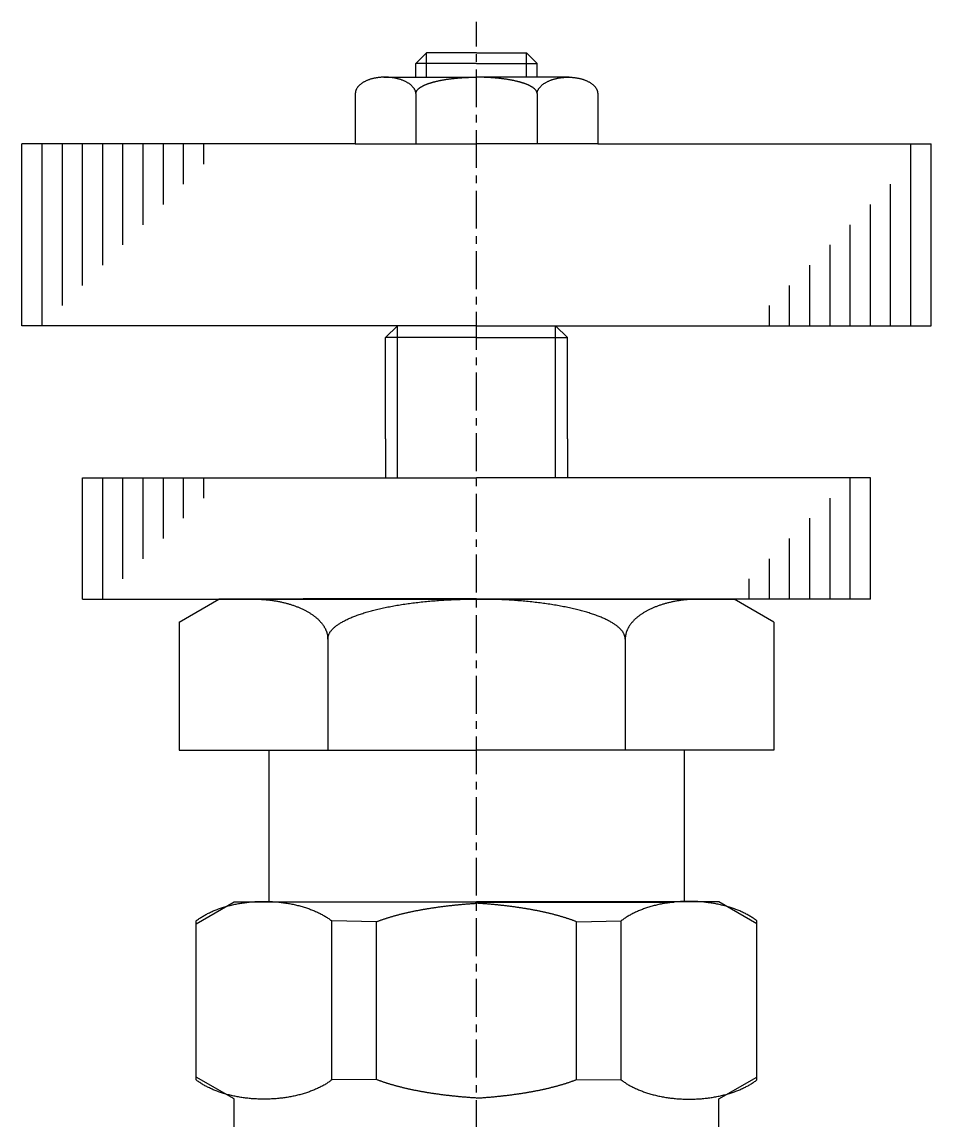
# Model space of a CAD drawing. Extents: x -13.7 to 59.4, y 117.1 to 188.3.
# Drawn here: x 21.13 to 51.13, y 152.07 to 188.29 of the extents above; entities that cross this region are included whole.
import ezdxf

# ---------------------------------------------------------------- set-up
doc = ezdxf.new("R2010")
doc.units = 0
doc.linetypes.add('CENTER', pattern=[2, 1.25, -0.25, 0.25, -0.25])
doc.layers.get('0').update_dxf_attribs({"linetype": 'CONTINUOUS'})
doc.layers.add('CENTER', color=1, linetype='CENTER')

msp = doc.modelspace()

# ---------------------------------------------------------------- linework, layer by layer
at = {"color": 7, "linetype": 'CONTINUOUS'}
for p, q in [((34.484, 187.27), (34.134, 186.92)), ((36.134, 187.27), (34.484, 187.27)), ((36.134, 187.27), (37.784, 187.27)), ((37.784, 187.27), (38.134, 186.92)), ((34.134, 186.47), (34.134, 186.92)), ((36.134, 186.92), (34.134, 186.92)), ((36.134, 186.92), (38.134, 186.92)), ((38.134, 186.47), (38.134, 186.92)), ((33.079, 186.47), (36.134, 186.47)), ((39.189, 186.47), (36.134, 186.47)), ((32.134, 185.919), (32.134, 184.27)), ((34.134, 185.932), (34.134, 185.959)), ((34.134, 185.932), (34.134, 184.27)), ((38.134, 185.932), (38.134, 185.959)), ((38.134, 185.932), (38.134, 184.27)), ((40.134, 185.919), (40.134, 184.27)), ((32.134, 184.27), (21.134, 184.27)), ((21.134, 178.27), (21.134, 184.27)), ((32.134, 184.27), (36.134, 184.27)), ((40.134, 184.27), (36.134, 184.27)), ((40.134, 184.27), (51.134, 184.27)), ((51.134, 178.27), (51.134, 184.27)), ((33.524, 178.27), (21.134, 178.27)), ((33.524, 178.27), (33.134, 177.88)), ((36.134, 178.27), (33.524, 178.27)), ((36.134, 178.27), (38.744, 178.27)), ((38.744, 178.27), (51.134, 178.27)), ((38.744, 178.27), (39.134, 177.88)), ((36.134, 177.88), (33.134, 177.88)), ((33.134, 174.541), (33.134, 177.88)), ((36.134, 177.88), (39.134, 177.88)), ((39.134, 174.541), (39.134, 177.88)), ((33.134, 174.541), (33.134, 173.255)), ((39.134, 174.541), (39.134, 173.255)), ((23.134, 173.255), (36.134, 173.255)), ((23.134, 169.255), (23.134, 173.255)), ((49.134, 173.255), (36.134, 173.255)), ((49.134, 169.255), (49.134, 173.255)), ((23.134, 169.255), (36.134, 169.255)), ((26.319, 168.496), (27.634, 169.255)), ((36.134, 169.255), (27.634, 169.255)), ((33.134, 169.255), (29.009, 169.255)), ((36.134, 169.27), (30.412, 169.27)), ((36.134, 169.27), (41.857, 169.27)), ((49.134, 169.255), (36.134, 169.255)), ((36.134, 169.255), (44.634, 169.255)), ((39.134, 169.255), (43.259, 169.255)), ((45.949, 168.496), (44.634, 169.255)), ((26.319, 168.496), (26.319, 164.27)), ((45.949, 168.496), (45.949, 164.27)), ((31.227, 167.935), (31.227, 164.27)), ((41.042, 167.935), (41.042, 164.27)), ((26.319, 164.27), (36.134, 164.27)), ((29.276, 164.27), (29.276, 159.27)), ((45.949, 164.27), (36.134, 164.27)), ((42.992, 164.27), (42.992, 159.27)), ((26.884, 158.548), (28.134, 159.27)), ((28.134, 159.27), (36.134, 159.27)), ((36.134, 159.262), (29.611, 159.262)), ((44.134, 159.27), (36.134, 159.27)), ((36.134, 159.262), (42.657, 159.262)), ((45.384, 158.548), (44.134, 159.27)), ((26.884, 153.396), (26.884, 158.644)), ((31.356, 153.396), (31.356, 158.644)), ((32.839, 158.616), (31.356, 158.644)), ((39.429, 158.616), (40.912, 158.644)), ((40.912, 153.396), (40.912, 158.644)), ((45.384, 153.396), (45.384, 158.644)), ((26.884, 153.492), (26.884, 158.548)), ((32.839, 153.407), (32.839, 158.616)), ((39.429, 153.407), (39.429, 158.616)), ((45.384, 153.492), (45.384, 158.548)), ((28.134, 152.77), (26.884, 153.492)), ((32.839, 153.407), (31.356, 153.396)), ((39.429, 153.407), (40.912, 153.396)), ((44.134, 152.77), (45.384, 153.492)), ((28.134, 151.27), (28.134, 152.77)), ((44.134, 151.27), (44.134, 152.77))]:
    msp.add_line(p, q, dxfattribs=at)
at = {"color": 3, "linetype": 'CONTINUOUS'}
for p, q in [((34.484, 186.47), (34.484, 187.27)), ((37.784, 186.47), (37.784, 187.27)), ((21.801, 178.27), (21.801, 184.27)), ((22.467, 178.937), (22.467, 184.27)), ((23.134, 179.603), (23.134, 184.27)), ((23.801, 180.27), (23.801, 184.27)), ((24.467, 180.937), (24.467, 184.27)), ((25.134, 181.603), (25.134, 184.27)), ((25.134, 181.603), (25.134, 184.27)), ((25.801, 182.27), (25.801, 184.27)), ((26.467, 182.937), (26.467, 184.27)), ((27.134, 183.603), (27.134, 184.27)), ((50.467, 178.27), (50.467, 184.27)), ((49.801, 178.27), (49.801, 182.937)), ((49.134, 178.27), (49.134, 182.27)), ((48.467, 178.27), (48.467, 181.603)), ((47.801, 178.27), (47.801, 180.937)), ((47.134, 178.27), (47.134, 180.27)), ((47.134, 178.27), (47.134, 180.27)), ((46.467, 178.27), (46.467, 179.603)), ((45.801, 178.27), (45.801, 178.937)), ((33.524, 177.418), (33.524, 178.27)), ((38.744, 177.418), (38.744, 178.27)), ((33.524, 173.255), (33.524, 177.418)), ((38.744, 173.255), (38.744, 177.418)), ((23.801, 169.255), (23.801, 173.255)), ((24.467, 169.922), (24.467, 173.255)), ((25.134, 170.589), (25.134, 173.255)), ((25.801, 171.255), (25.801, 173.255)), ((26.467, 171.922), (26.467, 173.255)), ((27.134, 172.589), (27.134, 173.255)), ((48.467, 169.255), (48.467, 173.255)), ((47.801, 169.255), (47.801, 172.589)), ((47.134, 169.255), (47.134, 171.922)), ((46.467, 169.255), (46.467, 171.255)), ((45.801, 169.255), (45.801, 170.589)), ((45.134, 169.255), (45.134, 169.922))]:
    msp.add_line(p, q, dxfattribs=at)
at = {"color": 7, "linetype": 'CONTINUOUS'}
for points in [[(34.136, 185.951, 0), (34.133, 185.965, 0), (34.13, 185.978, 0), (34.126, 185.991, 0), (34.121, 186.004, 0), (34.117, 186.018, 0), (34.111, 186.031, 0), (34.105, 186.044, 0), (34.099, 186.057, 0), (34.091, 186.069, 0), (34.084, 186.082, 0), (34.076, 186.095, 0), (34.067, 186.107, 0), (34.058, 186.12, 0), (34.048, 186.132, 0), (34.038, 186.144, 0), (34.027, 186.156, 0), (34.015, 186.168, 0), (34.004, 186.18, 0), (33.991, 186.192, 0), (33.978, 186.203, 0), (33.965, 186.215, 0), (33.951, 186.226, 0), (33.937, 186.237, 0), (33.922, 186.247, 0), (33.907, 186.258, 0), (33.892, 186.268, 0), (33.876, 186.278, 0), (33.859, 186.288, 0), (33.843, 186.298, 0), (33.825, 186.308, 0), (33.808, 186.317, 0), (33.79, 186.326, 0), (33.772, 186.335, 0), (33.753, 186.343, 0), (33.734, 186.352, 0), (33.714, 186.36, 0), (33.694, 186.368, 0), (33.674, 186.375, 0), (33.654, 186.383, 0), (33.633, 186.39, 0), (33.612, 186.396, 0), (33.591, 186.403, 0), (33.57, 186.409, 0), (33.548, 186.415, 0), (33.526, 186.421, 0), (33.504, 186.426, 0), (33.481, 186.431, 0), (33.459, 186.436, 0), (33.436, 186.44, 0), (33.413, 186.444, 0), (33.39, 186.448, 0), (33.367, 186.452, 0), (33.344, 186.455, 0), (33.32, 186.458, 0), (33.297, 186.461, 0), (33.273, 186.463, 0), (33.249, 186.465, 0), (33.225, 186.467, 0), (33.201, 186.468, 0), (33.178, 186.469, 0), (33.154, 186.47, 0), (33.13, 186.47, 0), (33.106, 186.47, 0), (33.082, 186.47, 0), (33.058, 186.469, 0), (33.034, 186.469, 0), (33.01, 186.467, 0), (32.987, 186.466, 0), (32.963, 186.464, 0), (32.939, 186.462, 0), (32.916, 186.459, 0), (32.893, 186.457, 0), (32.87, 186.454, 0), (32.847, 186.45, 0), (32.824, 186.447, 0), (32.801, 186.443, 0), (32.779, 186.438, 0), (32.756, 186.434, 0), (32.734, 186.429, 0), (32.713, 186.424, 0), (32.691, 186.418, 0), (32.67, 186.412, 0), (32.649, 186.406, 0), (32.628, 186.4, 0), (32.607, 186.393, 0), (32.587, 186.386, 0), (32.567, 186.379, 0), (32.548, 186.372, 0), (32.529, 186.364, 0), (32.51, 186.356, 0), (32.491, 186.348, 0), (32.473, 186.34, 0), (32.455, 186.331, 0), (32.438, 186.322, 0), (32.421, 186.313, 0), (32.404, 186.303, 0), (32.388, 186.294, 0), (32.373, 186.284, 0), (32.357, 186.274, 0), (32.343, 186.264, 0), (32.328, 186.253, 0), (32.314, 186.242, 0), (32.301, 186.232, 0), (32.288, 186.221, 0), (32.275, 186.209, 0), (32.263, 186.198, 0), (32.252, 186.187, 0), (32.241, 186.175, 0), (32.23, 186.163, 0), (32.22, 186.151, 0), (32.211, 186.139, 0), (32.202, 186.127, 0), (32.194, 186.114, 0), (32.186, 186.102, 0), (32.178, 186.089, 0), (32.172, 186.076, 0), (32.166, 186.064, 0), (32.16, 186.051, 0), (32.155, 186.038, 0), (32.15, 186.025, 0), (32.146, 186.012, 0), (32.143, 185.998, 0), (32.14, 185.985, 0), (32.138, 185.972, 0), (32.136, 185.959, 0), (32.135, 185.945, 0), (32.134, 185.932, 0), (32.134, 185.919, 0)], [(34.134, 185.932, 0), (34.134, 185.938, 0), (34.135, 185.945, 0), (34.136, 185.952, 0), (34.137, 185.958, 0), (34.138, 185.965, 0), (34.14, 185.971, 0), (34.142, 185.978, 0), (34.144, 185.985, 0), (34.146, 185.991, 0), (34.149, 185.998, 0), (34.152, 186.004, 0), (34.156, 186.011, 0), (34.16, 186.017, 0), (34.164, 186.024, 0), (34.168, 186.03, 0), (34.173, 186.037, 0), (34.178, 186.043, 0), (34.183, 186.05, 0), (34.188, 186.056, 0), (34.194, 186.063, 0), (34.2, 186.069, 0), (34.207, 186.075, 0), (34.213, 186.082, 0), (34.22, 186.088, 0), (34.227, 186.094, 0), (34.235, 186.101, 0), (34.243, 186.107, 0), (34.251, 186.113, 0), (34.26, 186.119, 0), (34.268, 186.126, 0), (34.277, 186.132, 0), (34.286, 186.138, 0), (34.296, 186.144, 0), (34.306, 186.15, 0), (34.316, 186.156, 0), (34.326, 186.162, 0), (34.337, 186.168, 0), (34.348, 186.174, 0), (34.359, 186.18, 0), (34.37, 186.186, 0), (34.382, 186.191, 0), (34.394, 186.197, 0), (34.406, 186.203, 0), (34.419, 186.208, 0), (34.431, 186.214, 0), (34.444, 186.22, 0), (34.458, 186.225, 0), (34.471, 186.231, 0), (34.485, 186.236, 0), (34.499, 186.242, 0), (34.513, 186.247, 0), (34.528, 186.252, 0), (34.542, 186.258, 0), (34.557, 186.263, 0), (34.573, 186.268, 0), (34.588, 186.273, 0), (34.604, 186.278, 0), (34.62, 186.283, 0), (34.636, 186.288, 0), (34.652, 186.293, 0), (34.669, 186.298, 0), (34.686, 186.303, 0), (34.703, 186.308, 0), (34.72, 186.312, 0), (34.737, 186.317, 0), (34.755, 186.322, 0), (34.773, 186.326, 0), (34.791, 186.331, 0), (34.809, 186.335, 0), (34.828, 186.339, 0), (34.846, 186.344, 0), (34.865, 186.348, 0), (34.884, 186.352, 0), (34.904, 186.356, 0), (34.923, 186.36, 0), (34.943, 186.364, 0), (34.962, 186.368, 0), (34.983, 186.372, 0), (35.003, 186.376, 0), (35.023, 186.379, 0), (35.044, 186.383, 0), (35.064, 186.386, 0), (35.085, 186.39, 0), (35.106, 186.393, 0), (35.127, 186.397, 0), (35.148, 186.4, 0), (35.17, 186.403, 0), (35.191, 186.406, 0), (35.213, 186.409, 0), (35.235, 186.412, 0), (35.257, 186.415, 0), (35.279, 186.418, 0), (35.301, 186.421, 0), (35.324, 186.424, 0), (35.346, 186.426, 0), (35.369, 186.429, 0), (35.392, 186.431, 0), (35.414, 186.434, 0), (35.437, 186.436, 0), (35.46, 186.438, 0), (35.483, 186.441, 0), (35.507, 186.443, 0), (35.53, 186.445, 0), (35.554, 186.447, 0), (35.577, 186.449, 0), (35.601, 186.45, 0), (35.624, 186.452, 0), (35.648, 186.454, 0), (35.672, 186.455, 0), (35.696, 186.457, 0), (35.72, 186.458, 0), (35.744, 186.46, 0), (35.768, 186.461, 0), (35.792, 186.462, 0), (35.816, 186.463, 0), (35.841, 186.464, 0), (35.865, 186.465, 0), (35.889, 186.466, 0), (35.914, 186.467, 0), (35.938, 186.467, 0), (35.962, 186.468, 0), (35.987, 186.468, 0), (36.011, 186.469, 0), (36.036, 186.469, 0), (36.06, 186.47, 0), (36.085, 186.47, 0), (36.11, 186.47, 0), (36.134, 186.47, 0)], [(38.134, 185.932, 0), (38.134, 185.938, 0), (38.133, 185.945, 0), (38.133, 185.952, 0), (38.132, 185.958, 0), (38.13, 185.965, 0), (38.129, 185.971, 0), (38.127, 185.978, 0), (38.124, 185.985, 0), (38.122, 185.991, 0), (38.119, 185.998, 0), (38.116, 186.004, 0), (38.112, 186.011, 0), (38.109, 186.017, 0), (38.105, 186.024, 0), (38.1, 186.03, 0), (38.096, 186.037, 0), (38.091, 186.043, 0), (38.086, 186.05, 0), (38.08, 186.056, 0), (38.074, 186.063, 0), (38.068, 186.069, 0), (38.062, 186.075, 0), (38.055, 186.082, 0), (38.048, 186.088, 0), (38.041, 186.094, 0), (38.033, 186.101, 0), (38.025, 186.107, 0), (38.017, 186.113, 0), (38.009, 186.119, 0), (38, 186.126, 0), (37.991, 186.132, 0), (37.982, 186.138, 0), (37.972, 186.144, 0), (37.963, 186.15, 0), (37.953, 186.156, 0), (37.942, 186.162, 0), (37.931, 186.168, 0), (37.921, 186.174, 0), (37.909, 186.18, 0), (37.898, 186.186, 0), (37.886, 186.191, 0), (37.874, 186.197, 0), (37.862, 186.203, 0), (37.85, 186.208, 0), (37.837, 186.214, 0), (37.824, 186.22, 0), (37.811, 186.225, 0), (37.797, 186.231, 0), (37.783, 186.236, 0), (37.769, 186.242, 0), (37.755, 186.247, 0), (37.741, 186.252, 0), (37.726, 186.258, 0), (37.711, 186.263, 0), (37.696, 186.268, 0), (37.68, 186.273, 0), (37.664, 186.278, 0), (37.649, 186.283, 0), (37.632, 186.288, 0), (37.616, 186.293, 0), (37.599, 186.298, 0), (37.583, 186.303, 0), (37.566, 186.308, 0), (37.548, 186.312, 0), (37.531, 186.317, 0), (37.513, 186.322, 0), (37.495, 186.326, 0), (37.477, 186.331, 0), (37.459, 186.335, 0), (37.441, 186.339, 0), (37.422, 186.344, 0), (37.403, 186.348, 0), (37.384, 186.352, 0), (37.365, 186.356, 0), (37.345, 186.36, 0), (37.325, 186.364, 0), (37.306, 186.368, 0), (37.286, 186.372, 0), (37.266, 186.376, 0), (37.245, 186.379, 0), (37.225, 186.383, 0), (37.204, 186.386, 0), (37.183, 186.39, 0), (37.162, 186.393, 0), (37.141, 186.397, 0), (37.12, 186.4, 0), (37.099, 186.403, 0), (37.077, 186.406, 0), (37.055, 186.409, 0), (37.033, 186.412, 0), (37.011, 186.415, 0), (36.989, 186.418, 0), (36.967, 186.421, 0), (36.945, 186.424, 0), (36.922, 186.426, 0), (36.9, 186.429, 0), (36.877, 186.431, 0), (36.854, 186.434, 0), (36.831, 186.436, 0), (36.808, 186.438, 0), (36.785, 186.441, 0), (36.761, 186.443, 0), (36.738, 186.445, 0), (36.715, 186.447, 0), (36.691, 186.449, 0), (36.668, 186.45, 0), (36.644, 186.452, 0), (36.62, 186.454, 0), (36.596, 186.455, 0), (36.572, 186.457, 0), (36.548, 186.458, 0), (36.524, 186.46, 0), (36.5, 186.461, 0), (36.476, 186.462, 0), (36.452, 186.463, 0), (36.428, 186.464, 0), (36.403, 186.465, 0), (36.379, 186.466, 0), (36.355, 186.467, 0), (36.33, 186.467, 0), (36.306, 186.468, 0), (36.281, 186.468, 0), (36.257, 186.469, 0), (36.232, 186.469, 0), (36.208, 186.47, 0), (36.183, 186.47, 0), (36.159, 186.47, 0), (36.134, 186.47, 0)], [(38.133, 185.951, 0), (38.136, 185.965, 0), (38.139, 185.978, 0), (38.142, 185.991, 0), (38.147, 186.004, 0), (38.152, 186.018, 0), (38.157, 186.031, 0), (38.163, 186.044, 0), (38.17, 186.057, 0), (38.177, 186.069, 0), (38.184, 186.082, 0), (38.193, 186.095, 0), (38.201, 186.107, 0), (38.211, 186.12, 0), (38.221, 186.132, 0), (38.231, 186.144, 0), (38.242, 186.156, 0), (38.253, 186.168, 0), (38.265, 186.18, 0), (38.277, 186.192, 0), (38.29, 186.203, 0), (38.303, 186.215, 0), (38.317, 186.226, 0), (38.331, 186.237, 0), (38.346, 186.247, 0), (38.361, 186.258, 0), (38.376, 186.268, 0), (38.392, 186.278, 0), (38.409, 186.288, 0), (38.426, 186.298, 0), (38.443, 186.308, 0), (38.461, 186.317, 0), (38.478, 186.326, 0), (38.497, 186.335, 0), (38.516, 186.343, 0), (38.535, 186.352, 0), (38.554, 186.36, 0), (38.574, 186.368, 0), (38.594, 186.375, 0), (38.614, 186.383, 0), (38.635, 186.39, 0), (38.656, 186.396, 0), (38.677, 186.403, 0), (38.699, 186.409, 0), (38.72, 186.415, 0), (38.742, 186.421, 0), (38.764, 186.426, 0), (38.787, 186.431, 0), (38.809, 186.436, 0), (38.832, 186.44, 0), (38.855, 186.444, 0), (38.878, 186.448, 0), (38.901, 186.452, 0), (38.925, 186.455, 0), (38.948, 186.458, 0), (38.972, 186.461, 0), (38.995, 186.463, 0), (39.019, 186.465, 0), (39.043, 186.467, 0), (39.067, 186.468, 0), (39.091, 186.469, 0), (39.115, 186.47, 0), (39.139, 186.47, 0), (39.163, 186.47, 0), (39.187, 186.47, 0), (39.21, 186.469, 0), (39.234, 186.469, 0), (39.258, 186.467, 0), (39.282, 186.466, 0), (39.305, 186.464, 0), (39.329, 186.462, 0), (39.352, 186.459, 0), (39.376, 186.457, 0), (39.399, 186.454, 0), (39.422, 186.45, 0), (39.444, 186.447, 0), (39.467, 186.443, 0), (39.49, 186.438, 0), (39.512, 186.434, 0), (39.534, 186.429, 0), (39.556, 186.424, 0), (39.577, 186.418, 0), (39.599, 186.412, 0), (39.62, 186.406, 0), (39.64, 186.4, 0), (39.661, 186.393, 0), (39.681, 186.386, 0), (39.701, 186.379, 0), (39.721, 186.372, 0), (39.74, 186.364, 0), (39.758, 186.356, 0), (39.777, 186.348, 0), (39.795, 186.34, 0), (39.813, 186.331, 0), (39.83, 186.322, 0), (39.847, 186.313, 0), (39.864, 186.303, 0), (39.88, 186.294, 0), (39.896, 186.284, 0), (39.911, 186.274, 0), (39.926, 186.264, 0), (39.94, 186.253, 0), (39.954, 186.242, 0), (39.968, 186.232, 0), (39.98, 186.221, 0), (39.993, 186.209, 0), (40.005, 186.198, 0), (40.017, 186.187, 0), (40.028, 186.175, 0), (40.038, 186.163, 0), (40.048, 186.151, 0), (40.057, 186.139, 0), (40.066, 186.127, 0), (40.075, 186.114, 0), (40.083, 186.102, 0), (40.09, 186.089, 0), (40.097, 186.076, 0), (40.103, 186.064, 0), (40.108, 186.051, 0), (40.114, 186.038, 0), (40.118, 186.025, 0), (40.122, 186.012, 0), (40.126, 185.998, 0), (40.128, 185.985, 0), (40.131, 185.972, 0), (40.132, 185.959, 0), (40.134, 185.945, 0), (40.134, 185.932, 0), (40.134, 185.919, 0)], [(28.773, 169.255, 0), (28.803, 169.255, 0), (28.833, 169.255, 0), (28.863, 169.255, 0), (28.893, 169.254, 0), (28.923, 169.253, 0), (28.953, 169.252, 0), (28.983, 169.251, 0), (29.013, 169.249, 0), (29.043, 169.247, 0), (29.073, 169.246, 0), (29.103, 169.243, 0), (29.133, 169.241, 0), (29.163, 169.239, 0), (29.192, 169.236, 0), (29.222, 169.233, 0), (29.252, 169.23, 0), (29.281, 169.227, 0), (29.311, 169.223, 0), (29.34, 169.22, 0), (29.369, 169.216, 0), (29.398, 169.212, 0), (29.427, 169.208, 0), (29.456, 169.203, 0), (29.485, 169.199, 0), (29.514, 169.194, 0), (29.543, 169.189, 0), (29.571, 169.184, 0), (29.6, 169.178, 0), (29.628, 169.173, 0), (29.656, 169.167, 0), (29.684, 169.161, 0), (29.712, 169.155, 0), (29.74, 169.149, 0), (29.767, 169.142, 0), (29.795, 169.136, 0), (29.822, 169.129, 0), (29.849, 169.122, 0), (29.876, 169.114, 0), (29.903, 169.107, 0), (29.93, 169.1, 0), (29.956, 169.092, 0), (29.982, 169.084, 0), (30.009, 169.076, 0), (30.034, 169.068, 0), (30.06, 169.059, 0), (30.086, 169.051, 0), (30.111, 169.042, 0), (30.136, 169.033, 0), (30.161, 169.024, 0), (30.186, 169.015, 0), (30.21, 169.005, 0), (30.235, 168.996, 0), (30.259, 168.986, 0), (30.282, 168.976, 0), (30.306, 168.966, 0), (30.33, 168.956, 0), (30.353, 168.945, 0), (30.376, 168.935, 0), (30.398, 168.924, 0), (30.421, 168.913, 0), (30.443, 168.903, 0), (30.465, 168.891, 0), (30.487, 168.88, 0), (30.508, 168.869, 0), (30.529, 168.857, 0), (30.55, 168.846, 0), (30.571, 168.834, 0), (30.591, 168.822, 0), (30.611, 168.81, 0), (30.631, 168.798, 0), (30.65, 168.785, 0), (30.67, 168.773, 0), (30.689, 168.76, 0), (30.707, 168.748, 0), (30.726, 168.735, 0), (30.744, 168.722, 0), (30.762, 168.709, 0), (30.779, 168.695, 0), (30.796, 168.682, 0), (30.813, 168.669, 0), (30.83, 168.655, 0), (30.846, 168.642, 0), (30.862, 168.628, 0), (30.878, 168.614, 0), (30.893, 168.6, 0), (30.908, 168.586, 0), (30.923, 168.572, 0), (30.937, 168.558, 0), (30.951, 168.543, 0), (30.965, 168.529, 0), (30.978, 168.514, 0), (30.991, 168.5, 0), (31.004, 168.485, 0), (31.016, 168.47, 0), (31.028, 168.455, 0), (31.04, 168.441, 0), (31.051, 168.426, 0), (31.062, 168.41, 0), (31.073, 168.395, 0), (31.083, 168.38, 0), (31.093, 168.365, 0), (31.103, 168.349, 0), (31.112, 168.334, 0), (31.121, 168.319, 0), (31.13, 168.303, 0), (31.138, 168.287, 0), (31.146, 168.272, 0), (31.153, 168.256, 0), (31.16, 168.24, 0), (31.167, 168.225, 0), (31.174, 168.209, 0), (31.18, 168.193, 0), (31.185, 168.177, 0), (31.191, 168.161, 0), (31.195, 168.145, 0), (31.2, 168.129, 0), (31.204, 168.113, 0), (31.208, 168.097, 0), (31.212, 168.081, 0), (31.215, 168.065, 0), (31.218, 168.049, 0), (31.22, 168.033, 0), (31.222, 168.016, 0), (31.224, 168, 0), (31.225, 167.984, 0), (31.226, 167.968, 0), (31.227, 167.952, 0), (31.227, 167.935, 0)], [(31.227, 167.935, 0), (31.227, 167.952, 0), (31.228, 167.968, 0), (31.23, 167.984, 0), (31.233, 168, 0), (31.236, 168.016, 0), (31.24, 168.033, 0), (31.245, 168.049, 0), (31.25, 168.065, 0), (31.257, 168.081, 0), (31.264, 168.097, 0), (31.271, 168.113, 0), (31.28, 168.129, 0), (31.289, 168.145, 0), (31.299, 168.161, 0), (31.31, 168.177, 0), (31.321, 168.193, 0), (31.333, 168.209, 0), (31.346, 168.225, 0), (31.36, 168.24, 0), (31.374, 168.256, 0), (31.389, 168.272, 0), (31.404, 168.287, 0), (31.421, 168.303, 0), (31.438, 168.319, 0), (31.456, 168.334, 0), (31.474, 168.349, 0), (31.494, 168.365, 0), (31.514, 168.38, 0), (31.534, 168.395, 0), (31.555, 168.41, 0), (31.578, 168.426, 0), (31.6, 168.441, 0), (31.624, 168.455, 0), (31.648, 168.47, 0), (31.672, 168.485, 0), (31.698, 168.5, 0), (31.724, 168.514, 0), (31.751, 168.529, 0), (31.778, 168.543, 0), (31.806, 168.558, 0), (31.835, 168.572, 0), (31.864, 168.586, 0), (31.894, 168.6, 0), (31.925, 168.614, 0), (31.956, 168.628, 0), (31.988, 168.642, 0), (32.021, 168.655, 0), (32.054, 168.669, 0), (32.087, 168.682, 0), (32.122, 168.695, 0), (32.157, 168.709, 0), (32.192, 168.722, 0), (32.229, 168.735, 0), (32.265, 168.748, 0), (32.303, 168.76, 0), (32.341, 168.773, 0), (32.379, 168.785, 0), (32.418, 168.798, 0), (32.458, 168.81, 0), (32.498, 168.822, 0), (32.539, 168.834, 0), (32.58, 168.846, 0), (32.622, 168.857, 0), (32.664, 168.869, 0), (32.707, 168.88, 0), (32.75, 168.891, 0), (32.794, 168.903, 0), (32.839, 168.913, 0), (32.883, 168.924, 0), (32.929, 168.935, 0), (32.975, 168.945, 0), (33.021, 168.956, 0), (33.068, 168.966, 0), (33.115, 168.976, 0), (33.163, 168.986, 0), (33.211, 168.996, 0), (33.259, 169.005, 0), (33.308, 169.015, 0), (33.358, 169.024, 0), (33.408, 169.033, 0), (33.458, 169.042, 0), (33.509, 169.051, 0), (33.56, 169.059, 0), (33.611, 169.068, 0), (33.663, 169.076, 0), (33.715, 169.084, 0), (33.768, 169.092, 0), (33.821, 169.1, 0), (33.874, 169.107, 0), (33.928, 169.114, 0), (33.982, 169.122, 0), (34.036, 169.129, 0), (34.09, 169.136, 0), (34.145, 169.142, 0), (34.201, 169.149, 0), (34.256, 169.155, 0), (34.312, 169.161, 0), (34.368, 169.167, 0), (34.424, 169.173, 0), (34.481, 169.178, 0), (34.538, 169.184, 0), (34.595, 169.189, 0), (34.652, 169.194, 0), (34.71, 169.199, 0), (34.767, 169.203, 0), (34.825, 169.208, 0), (34.883, 169.212, 0), (34.942, 169.216, 0), (35, 169.22, 0), (35.059, 169.223, 0), (35.118, 169.227, 0), (35.177, 169.23, 0), (35.236, 169.233, 0), (35.295, 169.236, 0), (35.355, 169.239, 0), (35.414, 169.241, 0), (35.474, 169.243, 0), (35.533, 169.246, 0), (35.593, 169.247, 0), (35.653, 169.249, 0), (35.713, 169.251, 0), (35.773, 169.252, 0), (35.833, 169.253, 0), (35.893, 169.254, 0), (35.953, 169.255, 0), (36.014, 169.255, 0), (36.074, 169.255, 0), (36.134, 169.255, 0)], [(41.042, 167.935, 0), (41.041, 167.952, 0), (41.04, 167.968, 0), (41.038, 167.984, 0), (41.036, 168, 0), (41.032, 168.016, 0), (41.028, 168.033, 0), (41.023, 168.049, 0), (41.018, 168.065, 0), (41.012, 168.081, 0), (41.005, 168.097, 0), (40.997, 168.113, 0), (40.989, 168.129, 0), (40.979, 168.145, 0), (40.969, 168.161, 0), (40.959, 168.177, 0), (40.947, 168.193, 0), (40.935, 168.209, 0), (40.922, 168.225, 0), (40.909, 168.24, 0), (40.895, 168.256, 0), (40.88, 168.272, 0), (40.864, 168.287, 0), (40.847, 168.303, 0), (40.83, 168.319, 0), (40.812, 168.334, 0), (40.794, 168.349, 0), (40.775, 168.365, 0), (40.755, 168.38, 0), (40.734, 168.395, 0), (40.713, 168.41, 0), (40.691, 168.426, 0), (40.668, 168.441, 0), (40.645, 168.455, 0), (40.621, 168.47, 0), (40.596, 168.485, 0), (40.571, 168.5, 0), (40.544, 168.514, 0), (40.518, 168.529, 0), (40.49, 168.543, 0), (40.462, 168.558, 0), (40.433, 168.572, 0), (40.404, 168.586, 0), (40.374, 168.6, 0), (40.343, 168.614, 0), (40.312, 168.628, 0), (40.28, 168.642, 0), (40.248, 168.655, 0), (40.215, 168.669, 0), (40.181, 168.682, 0), (40.146, 168.695, 0), (40.111, 168.709, 0), (40.076, 168.722, 0), (40.04, 168.735, 0), (40.003, 168.748, 0), (39.966, 168.76, 0), (39.928, 168.773, 0), (39.889, 168.785, 0), (39.85, 168.798, 0), (39.81, 168.81, 0), (39.77, 168.822, 0), (39.73, 168.834, 0), (39.688, 168.846, 0), (39.647, 168.857, 0), (39.604, 168.869, 0), (39.561, 168.88, 0), (39.518, 168.891, 0), (39.474, 168.903, 0), (39.43, 168.913, 0), (39.385, 168.924, 0), (39.34, 168.935, 0), (39.294, 168.945, 0), (39.247, 168.956, 0), (39.201, 168.966, 0), (39.153, 168.976, 0), (39.106, 168.986, 0), (39.057, 168.996, 0), (39.009, 169.005, 0), (38.96, 169.015, 0), (38.91, 169.024, 0), (38.861, 169.033, 0), (38.81, 169.042, 0), (38.76, 169.051, 0), (38.709, 169.059, 0), (38.657, 169.068, 0), (38.605, 169.076, 0), (38.553, 169.084, 0), (38.5, 169.092, 0), (38.447, 169.1, 0), (38.394, 169.107, 0), (38.341, 169.114, 0), (38.287, 169.122, 0), (38.232, 169.129, 0), (38.178, 169.136, 0), (38.123, 169.142, 0), (38.068, 169.149, 0), (38.012, 169.155, 0), (37.956, 169.161, 0), (37.9, 169.167, 0), (37.844, 169.173, 0), (37.787, 169.178, 0), (37.731, 169.184, 0), (37.673, 169.189, 0), (37.616, 169.194, 0), (37.559, 169.199, 0), (37.501, 169.203, 0), (37.443, 169.208, 0), (37.385, 169.212, 0), (37.327, 169.216, 0), (37.268, 169.22, 0), (37.209, 169.223, 0), (37.151, 169.227, 0), (37.092, 169.23, 0), (37.032, 169.233, 0), (36.973, 169.236, 0), (36.914, 169.239, 0), (36.854, 169.241, 0), (36.795, 169.243, 0), (36.735, 169.246, 0), (36.675, 169.247, 0), (36.615, 169.249, 0), (36.555, 169.251, 0), (36.495, 169.252, 0), (36.435, 169.253, 0), (36.375, 169.254, 0), (36.315, 169.255, 0), (36.255, 169.255, 0), (36.194, 169.255, 0), (36.134, 169.255, 0)], [(43.495, 169.255, 0), (43.465, 169.255, 0), (43.435, 169.255, 0), (43.405, 169.255, 0), (43.375, 169.254, 0), (43.345, 169.253, 0), (43.315, 169.252, 0), (43.285, 169.251, 0), (43.255, 169.249, 0), (43.225, 169.247, 0), (43.195, 169.246, 0), (43.165, 169.243, 0), (43.135, 169.241, 0), (43.106, 169.239, 0), (43.076, 169.236, 0), (43.046, 169.233, 0), (43.017, 169.23, 0), (42.987, 169.227, 0), (42.958, 169.223, 0), (42.928, 169.22, 0), (42.899, 169.216, 0), (42.87, 169.212, 0), (42.841, 169.208, 0), (42.812, 169.203, 0), (42.783, 169.199, 0), (42.754, 169.194, 0), (42.726, 169.189, 0), (42.697, 169.184, 0), (42.669, 169.178, 0), (42.64, 169.173, 0), (42.612, 169.167, 0), (42.584, 169.161, 0), (42.556, 169.155, 0), (42.529, 169.149, 0), (42.501, 169.142, 0), (42.474, 169.136, 0), (42.446, 169.129, 0), (42.419, 169.122, 0), (42.392, 169.114, 0), (42.365, 169.107, 0), (42.339, 169.1, 0), (42.312, 169.092, 0), (42.286, 169.084, 0), (42.26, 169.076, 0), (42.234, 169.068, 0), (42.208, 169.059, 0), (42.183, 169.051, 0), (42.157, 169.042, 0), (42.132, 169.033, 0), (42.107, 169.024, 0), (42.083, 169.015, 0), (42.058, 169.005, 0), (42.034, 168.996, 0), (42.01, 168.986, 0), (41.986, 168.976, 0), (41.962, 168.966, 0), (41.939, 168.956, 0), (41.916, 168.945, 0), (41.893, 168.935, 0), (41.87, 168.924, 0), (41.847, 168.913, 0), (41.825, 168.903, 0), (41.803, 168.891, 0), (41.782, 168.88, 0), (41.76, 168.869, 0), (41.739, 168.857, 0), (41.718, 168.846, 0), (41.698, 168.834, 0), (41.677, 168.822, 0), (41.657, 168.81, 0), (41.637, 168.798, 0), (41.618, 168.785, 0), (41.599, 168.773, 0), (41.58, 168.76, 0), (41.561, 168.748, 0), (41.543, 168.735, 0), (41.525, 168.722, 0), (41.507, 168.709, 0), (41.489, 168.695, 0), (41.472, 168.682, 0), (41.455, 168.669, 0), (41.439, 168.655, 0), (41.422, 168.642, 0), (41.406, 168.628, 0), (41.391, 168.614, 0), (41.375, 168.6, 0), (41.36, 168.586, 0), (41.346, 168.572, 0), (41.331, 168.558, 0), (41.317, 168.543, 0), (41.304, 168.529, 0), (41.29, 168.514, 0), (41.277, 168.5, 0), (41.264, 168.485, 0), (41.252, 168.47, 0), (41.24, 168.455, 0), (41.228, 168.441, 0), (41.217, 168.426, 0), (41.206, 168.41, 0), (41.195, 168.395, 0), (41.185, 168.38, 0), (41.175, 168.365, 0), (41.166, 168.349, 0), (41.156, 168.334, 0), (41.147, 168.319, 0), (41.139, 168.303, 0), (41.13, 168.287, 0), (41.123, 168.272, 0), (41.115, 168.256, 0), (41.108, 168.24, 0), (41.101, 168.225, 0), (41.095, 168.209, 0), (41.089, 168.193, 0), (41.083, 168.177, 0), (41.078, 168.161, 0), (41.073, 168.145, 0), (41.068, 168.129, 0), (41.064, 168.113, 0), (41.06, 168.097, 0), (41.057, 168.081, 0), (41.053, 168.065, 0), (41.051, 168.049, 0), (41.048, 168.033, 0), (41.046, 168.016, 0), (41.045, 168, 0), (41.043, 167.984, 0), (41.042, 167.968, 0), (41.042, 167.952, 0), (41.042, 167.935, 0)], [(26.884, 158.644, 0), (26.908, 158.663, 0), (26.932, 158.681, 0), (26.957, 158.699, 0), (26.983, 158.717, 0), (27.009, 158.734, 0), (27.035, 158.752, 0), (27.061, 158.769, 0), (27.089, 158.786, 0), (27.116, 158.802, 0), (27.145, 158.819, 0), (27.173, 158.835, 0), (27.202, 158.851, 0), (27.232, 158.867, 0), (27.261, 158.882, 0), (27.292, 158.898, 0), (27.322, 158.913, 0), (27.353, 158.927, 0), (27.385, 158.942, 0), (27.416, 158.956, 0), (27.449, 158.97, 0), (27.481, 158.984, 0), (27.514, 158.997, 0), (27.547, 159.011, 0), (27.581, 159.023, 0), (27.615, 159.036, 0), (27.649, 159.048, 0), (27.684, 159.06, 0), (27.719, 159.072, 0), (27.754, 159.084, 0), (27.79, 159.095, 0), (27.826, 159.106, 0), (27.862, 159.116, 0), (27.898, 159.126, 0), (27.935, 159.136, 0), (27.972, 159.146, 0), (28.009, 159.155, 0), (28.047, 159.164, 0), (28.084, 159.173, 0), (28.122, 159.182, 0), (28.16, 159.19, 0), (28.199, 159.198, 0), (28.238, 159.205, 0), (28.276, 159.212, 0), (28.315, 159.219, 0), (28.354, 159.225, 0), (28.394, 159.232, 0), (28.433, 159.238, 0), (28.473, 159.243, 0), (28.512, 159.248, 0), (28.552, 159.253, 0), (28.593, 159.258, 0), (28.633, 159.262, 0), (28.673, 159.266, 0), (28.713, 159.269, 0), (28.754, 159.272, 0), (28.794, 159.275, 0), (28.835, 159.278, 0), (28.875, 159.28, 0), (28.916, 159.282, 0), (28.957, 159.283, 0), (28.998, 159.285, 0), (29.038, 159.285, 0), (29.079, 159.286, 0), (29.12, 159.286, 0), (29.161, 159.286, 0), (29.202, 159.285, 0), (29.243, 159.285, 0), (29.284, 159.283, 0), (29.324, 159.282, 0), (29.365, 159.28, 0), (29.406, 159.278, 0), (29.446, 159.275, 0), (29.487, 159.272, 0), (29.527, 159.269, 0), (29.568, 159.266, 0), (29.608, 159.262, 0), (29.648, 159.258, 0), (29.688, 159.253, 0), (29.728, 159.248, 0), (29.768, 159.243, 0), (29.807, 159.238, 0), (29.847, 159.232, 0), (29.886, 159.225, 0), (29.925, 159.219, 0), (29.964, 159.212, 0), (30.003, 159.205, 0), (30.041, 159.198, 0), (30.08, 159.19, 0), (30.118, 159.182, 0), (30.156, 159.173, 0), (30.194, 159.164, 0), (30.231, 159.155, 0), (30.268, 159.146, 0), (30.305, 159.136, 0), (30.342, 159.126, 0), (30.378, 159.116, 0), (30.415, 159.106, 0), (30.451, 159.095, 0), (30.486, 159.084, 0), (30.521, 159.072, 0), (30.556, 159.06, 0), (30.591, 159.048, 0), (30.625, 159.036, 0), (30.659, 159.023, 0), (30.693, 159.011, 0), (30.726, 158.997, 0), (30.759, 158.984, 0), (30.792, 158.97, 0), (30.824, 158.956, 0), (30.856, 158.942, 0), (30.887, 158.927, 0), (30.918, 158.913, 0), (30.949, 158.898, 0), (30.979, 158.882, 0), (31.009, 158.867, 0), (31.038, 158.851, 0), (31.067, 158.835, 0), (31.096, 158.819, 0), (31.124, 158.802, 0), (31.152, 158.786, 0), (31.179, 158.769, 0), (31.206, 158.752, 0), (31.232, 158.734, 0), (31.258, 158.717, 0), (31.283, 158.699, 0), (31.308, 158.681, 0), (31.332, 158.663, 0), (31.356, 158.644, 0)], [(32.839, 158.616, 0), (32.858, 158.623, 0), (32.876, 158.63, 0), (32.894, 158.637, 0), (32.913, 158.644, 0), (32.932, 158.651, 0), (32.951, 158.658, 0), (32.97, 158.665, 0), (32.989, 158.672, 0), (33.008, 158.679, 0), (33.028, 158.686, 0), (33.047, 158.693, 0), (33.067, 158.7, 0), (33.087, 158.706, 0), (33.107, 158.713, 0), (33.128, 158.72, 0), (33.148, 158.726, 0), (33.169, 158.733, 0), (33.189, 158.74, 0), (33.21, 158.746, 0), (33.231, 158.753, 0), (33.252, 158.759, 0), (33.273, 158.766, 0), (33.294, 158.772, 0), (33.316, 158.779, 0), (33.338, 158.785, 0), (33.359, 158.791, 0), (33.381, 158.798, 0), (33.403, 158.804, 0), (33.425, 158.81, 0), (33.448, 158.816, 0), (33.47, 158.822, 0), (33.493, 158.829, 0), (33.515, 158.835, 0), (33.538, 158.841, 0), (33.561, 158.847, 0), (33.584, 158.853, 0), (33.607, 158.859, 0), (33.631, 158.865, 0), (33.654, 158.87, 0), (33.678, 158.876, 0), (33.701, 158.882, 0), (33.725, 158.888, 0), (33.749, 158.894, 0), (33.773, 158.899, 0), (33.797, 158.905, 0), (33.822, 158.911, 0), (33.846, 158.916, 0), (33.87, 158.922, 0), (33.895, 158.927, 0), (33.92, 158.933, 0), (33.945, 158.938, 0), (33.97, 158.943, 0), (33.995, 158.949, 0), (34.02, 158.954, 0), (34.045, 158.959, 0), (34.071, 158.964, 0), (34.096, 158.97, 0), (34.122, 158.975, 0), (34.148, 158.98, 0), (34.173, 158.985, 0), (34.2, 158.99, 0), (34.226, 158.995, 0), (34.252, 159, 0), (34.278, 159.005, 0), (34.304, 159.01, 0), (34.331, 159.014, 0), (34.358, 159.019, 0), (34.384, 159.024, 0), (34.411, 159.028, 0), (34.438, 159.033, 0), (34.465, 159.038, 0), (34.492, 159.042, 0), (34.519, 159.047, 0), (34.547, 159.051, 0), (34.574, 159.056, 0), (34.601, 159.06, 0), (34.629, 159.064, 0), (34.657, 159.069, 0), (34.684, 159.073, 0), (34.712, 159.077, 0), (34.74, 159.081, 0), (34.768, 159.085, 0), (34.796, 159.089, 0), (34.824, 159.093, 0), (34.852, 159.097, 0), (34.881, 159.101, 0), (34.909, 159.105, 0), (34.938, 159.109, 0), (34.966, 159.113, 0), (34.995, 159.117, 0), (35.024, 159.12, 0), (35.053, 159.124, 0), (35.082, 159.128, 0), (35.111, 159.131, 0), (35.14, 159.135, 0), (35.169, 159.138, 0), (35.198, 159.142, 0), (35.227, 159.145, 0), (35.257, 159.148, 0), (35.286, 159.152, 0), (35.316, 159.155, 0), (35.345, 159.158, 0), (35.375, 159.161, 0), (35.404, 159.164, 0), (35.434, 159.167, 0), (35.464, 159.17, 0), (35.494, 159.173, 0), (35.524, 159.176, 0), (35.554, 159.179, 0), (35.584, 159.182, 0), (35.614, 159.185, 0), (35.644, 159.187, 0), (35.674, 159.19, 0), (35.705, 159.193, 0), (35.735, 159.195, 0), (35.765, 159.198, 0), (35.796, 159.2, 0), (35.826, 159.203, 0), (35.857, 159.205, 0), (35.888, 159.207, 0), (35.918, 159.21, 0), (35.949, 159.212, 0), (35.98, 159.214, 0), (36.011, 159.216, 0), (36.041, 159.218, 0), (36.072, 159.22, 0), (36.103, 159.222, 0), (36.134, 159.224, 0)], [(39.429, 158.616, 0), (39.411, 158.623, 0), (39.392, 158.63, 0), (39.374, 158.637, 0), (39.355, 158.644, 0), (39.337, 158.651, 0), (39.318, 158.658, 0), (39.299, 158.665, 0), (39.279, 158.672, 0), (39.26, 158.679, 0), (39.24, 158.686, 0), (39.221, 158.693, 0), (39.201, 158.7, 0), (39.181, 158.706, 0), (39.161, 158.713, 0), (39.141, 158.72, 0), (39.12, 158.726, 0), (39.1, 158.733, 0), (39.079, 158.74, 0), (39.058, 158.746, 0), (39.038, 158.753, 0), (39.016, 158.759, 0), (38.995, 158.766, 0), (38.974, 158.772, 0), (38.952, 158.779, 0), (38.931, 158.785, 0), (38.909, 158.791, 0), (38.887, 158.798, 0), (38.865, 158.804, 0), (38.843, 158.81, 0), (38.821, 158.816, 0), (38.798, 158.822, 0), (38.776, 158.829, 0), (38.753, 158.835, 0), (38.73, 158.841, 0), (38.707, 158.847, 0), (38.684, 158.853, 0), (38.661, 158.859, 0), (38.638, 158.865, 0), (38.614, 158.87, 0), (38.591, 158.876, 0), (38.567, 158.882, 0), (38.543, 158.888, 0), (38.519, 158.894, 0), (38.495, 158.899, 0), (38.471, 158.905, 0), (38.447, 158.911, 0), (38.422, 158.916, 0), (38.398, 158.922, 0), (38.373, 158.927, 0), (38.349, 158.933, 0), (38.324, 158.938, 0), (38.299, 158.943, 0), (38.273, 158.949, 0), (38.248, 158.954, 0), (38.223, 158.959, 0), (38.198, 158.964, 0), (38.172, 158.97, 0), (38.146, 158.975, 0), (38.121, 158.98, 0), (38.095, 158.985, 0), (38.069, 158.99, 0), (38.043, 158.995, 0), (38.017, 159, 0), (37.99, 159.005, 0), (37.964, 159.01, 0), (37.937, 159.014, 0), (37.911, 159.019, 0), (37.884, 159.024, 0), (37.857, 159.028, 0), (37.83, 159.033, 0), (37.803, 159.038, 0), (37.776, 159.042, 0), (37.749, 159.047, 0), (37.722, 159.051, 0), (37.694, 159.056, 0), (37.667, 159.06, 0), (37.639, 159.064, 0), (37.612, 159.069, 0), (37.584, 159.073, 0), (37.556, 159.077, 0), (37.528, 159.081, 0), (37.5, 159.085, 0), (37.472, 159.089, 0), (37.444, 159.093, 0), (37.416, 159.097, 0), (37.387, 159.101, 0), (37.359, 159.105, 0), (37.331, 159.109, 0), (37.302, 159.113, 0), (37.273, 159.117, 0), (37.244, 159.12, 0), (37.216, 159.124, 0), (37.187, 159.128, 0), (37.158, 159.131, 0), (37.129, 159.135, 0), (37.099, 159.138, 0), (37.07, 159.142, 0), (37.041, 159.145, 0), (37.012, 159.148, 0), (36.982, 159.152, 0), (36.953, 159.155, 0), (36.923, 159.158, 0), (36.894, 159.161, 0), (36.864, 159.164, 0), (36.834, 159.167, 0), (36.804, 159.17, 0), (36.775, 159.173, 0), (36.745, 159.176, 0), (36.715, 159.179, 0), (36.684, 159.182, 0), (36.654, 159.185, 0), (36.624, 159.187, 0), (36.594, 159.19, 0), (36.564, 159.193, 0), (36.533, 159.195, 0), (36.503, 159.198, 0), (36.472, 159.2, 0), (36.442, 159.203, 0), (36.411, 159.205, 0), (36.381, 159.207, 0), (36.35, 159.21, 0), (36.319, 159.212, 0), (36.289, 159.214, 0), (36.258, 159.216, 0), (36.227, 159.218, 0), (36.196, 159.22, 0), (36.165, 159.222, 0), (36.134, 159.224, 0)], [(45.384, 158.644, 0), (45.36, 158.663, 0), (45.336, 158.681, 0), (45.311, 158.699, 0), (45.286, 158.717, 0), (45.26, 158.734, 0), (45.233, 158.752, 0), (45.207, 158.769, 0), (45.179, 158.786, 0), (45.152, 158.802, 0), (45.124, 158.819, 0), (45.095, 158.835, 0), (45.066, 158.851, 0), (45.037, 158.867, 0), (45.007, 158.882, 0), (44.977, 158.898, 0), (44.946, 158.913, 0), (44.915, 158.927, 0), (44.884, 158.942, 0), (44.852, 158.956, 0), (44.82, 158.97, 0), (44.787, 158.984, 0), (44.754, 158.997, 0), (44.721, 159.011, 0), (44.687, 159.023, 0), (44.653, 159.036, 0), (44.619, 159.048, 0), (44.584, 159.06, 0), (44.549, 159.072, 0), (44.514, 159.084, 0), (44.478, 159.095, 0), (44.443, 159.106, 0), (44.406, 159.116, 0), (44.37, 159.126, 0), (44.333, 159.136, 0), (44.296, 159.146, 0), (44.259, 159.155, 0), (44.222, 159.164, 0), (44.184, 159.173, 0), (44.146, 159.182, 0), (44.108, 159.19, 0), (44.069, 159.198, 0), (44.031, 159.205, 0), (43.992, 159.212, 0), (43.953, 159.219, 0), (43.914, 159.225, 0), (43.875, 159.232, 0), (43.835, 159.238, 0), (43.795, 159.243, 0), (43.756, 159.248, 0), (43.716, 159.253, 0), (43.676, 159.258, 0), (43.636, 159.262, 0), (43.595, 159.266, 0), (43.555, 159.269, 0), (43.515, 159.272, 0), (43.474, 159.275, 0), (43.434, 159.278, 0), (43.393, 159.28, 0), (43.352, 159.282, 0), (43.311, 159.283, 0), (43.271, 159.285, 0), (43.23, 159.285, 0), (43.189, 159.286, 0), (43.148, 159.286, 0), (43.107, 159.286, 0), (43.066, 159.285, 0), (43.026, 159.285, 0), (42.985, 159.283, 0), (42.944, 159.282, 0), (42.903, 159.28, 0), (42.863, 159.278, 0), (42.822, 159.275, 0), (42.782, 159.272, 0), (42.741, 159.269, 0), (42.701, 159.266, 0), (42.66, 159.262, 0), (42.62, 159.258, 0), (42.58, 159.253, 0), (42.54, 159.248, 0), (42.501, 159.243, 0), (42.461, 159.238, 0), (42.422, 159.232, 0), (42.382, 159.225, 0), (42.343, 159.219, 0), (42.304, 159.212, 0), (42.265, 159.205, 0), (42.227, 159.198, 0), (42.188, 159.19, 0), (42.15, 159.182, 0), (42.112, 159.173, 0), (42.075, 159.164, 0), (42.037, 159.155, 0), (42, 159.146, 0), (41.963, 159.136, 0), (41.926, 159.126, 0), (41.89, 159.116, 0), (41.854, 159.106, 0), (41.818, 159.095, 0), (41.782, 159.084, 0), (41.747, 159.072, 0), (41.712, 159.06, 0), (41.677, 159.048, 0), (41.643, 159.036, 0), (41.609, 159.023, 0), (41.575, 159.011, 0), (41.542, 158.997, 0), (41.509, 158.984, 0), (41.477, 158.97, 0), (41.444, 158.956, 0), (41.413, 158.942, 0), (41.381, 158.927, 0), (41.35, 158.913, 0), (41.319, 158.898, 0), (41.289, 158.882, 0), (41.259, 158.867, 0), (41.23, 158.851, 0), (41.201, 158.835, 0), (41.172, 158.819, 0), (41.144, 158.802, 0), (41.117, 158.786, 0), (41.089, 158.769, 0), (41.063, 158.752, 0), (41.036, 158.734, 0), (41.01, 158.717, 0), (40.985, 158.699, 0), (40.96, 158.681, 0), (40.936, 158.663, 0), (40.912, 158.644, 0)], [(31.356, 153.396, 0), (31.332, 153.378, 0), (31.308, 153.36, 0), (31.283, 153.342, 0), (31.258, 153.324, 0), (31.232, 153.307, 0), (31.206, 153.29, 0), (31.179, 153.273, 0), (31.152, 153.256, 0), (31.124, 153.24, 0), (31.096, 153.223, 0), (31.067, 153.207, 0), (31.038, 153.191, 0), (31.009, 153.176, 0), (30.979, 153.161, 0), (30.949, 153.145, 0), (30.918, 153.131, 0), (30.887, 153.116, 0), (30.856, 153.102, 0), (30.824, 153.088, 0), (30.792, 153.074, 0), (30.759, 153.06, 0), (30.726, 153.047, 0), (30.693, 153.034, 0), (30.659, 153.021, 0), (30.625, 153.009, 0), (30.591, 152.997, 0), (30.556, 152.985, 0), (30.521, 152.973, 0), (30.486, 152.962, 0), (30.451, 152.951, 0), (30.415, 152.94, 0), (30.378, 152.93, 0), (30.342, 152.919, 0), (30.305, 152.91, 0), (30.268, 152.9, 0), (30.231, 152.891, 0), (30.194, 152.882, 0), (30.156, 152.873, 0), (30.118, 152.865, 0), (30.08, 152.857, 0), (30.041, 152.849, 0), (30.003, 152.842, 0), (29.964, 152.835, 0), (29.925, 152.828, 0), (29.886, 152.821, 0), (29.847, 152.815, 0), (29.807, 152.81, 0), (29.768, 152.804, 0), (29.728, 152.799, 0), (29.688, 152.794, 0), (29.648, 152.79, 0), (29.608, 152.786, 0), (29.568, 152.782, 0), (29.527, 152.778, 0), (29.487, 152.775, 0), (29.446, 152.772, 0), (29.406, 152.77, 0), (29.365, 152.768, 0), (29.324, 152.766, 0), (29.284, 152.764, 0), (29.243, 152.763, 0), (29.202, 152.762, 0), (29.161, 152.762, 0), (29.12, 152.762, 0), (29.079, 152.762, 0), (29.038, 152.762, 0), (28.998, 152.763, 0), (28.957, 152.764, 0), (28.916, 152.766, 0), (28.875, 152.768, 0), (28.835, 152.77, 0), (28.794, 152.772, 0), (28.754, 152.775, 0), (28.713, 152.778, 0), (28.673, 152.782, 0), (28.633, 152.786, 0), (28.593, 152.79, 0), (28.552, 152.794, 0), (28.512, 152.799, 0), (28.473, 152.804, 0), (28.433, 152.81, 0), (28.394, 152.815, 0), (28.354, 152.821, 0), (28.315, 152.828, 0), (28.276, 152.835, 0), (28.238, 152.842, 0), (28.199, 152.849, 0), (28.16, 152.857, 0), (28.122, 152.865, 0), (28.084, 152.873, 0), (28.047, 152.882, 0), (28.009, 152.891, 0), (27.972, 152.9, 0), (27.935, 152.91, 0), (27.898, 152.919, 0), (27.862, 152.93, 0), (27.826, 152.94, 0), (27.79, 152.951, 0), (27.754, 152.962, 0), (27.719, 152.973, 0), (27.684, 152.985, 0), (27.649, 152.997, 0), (27.615, 153.009, 0), (27.581, 153.021, 0), (27.547, 153.034, 0), (27.514, 153.047, 0), (27.481, 153.06, 0), (27.449, 153.074, 0), (27.416, 153.088, 0), (27.385, 153.102, 0), (27.353, 153.116, 0), (27.322, 153.131, 0), (27.292, 153.145, 0), (27.261, 153.161, 0), (27.232, 153.176, 0), (27.202, 153.191, 0), (27.173, 153.207, 0), (27.145, 153.223, 0), (27.116, 153.24, 0), (27.089, 153.256, 0), (27.061, 153.273, 0), (27.035, 153.29, 0), (27.009, 153.307, 0), (26.983, 153.324, 0), (26.957, 153.342, 0), (26.932, 153.36, 0), (26.908, 153.378, 0), (26.884, 153.396, 0)], [(36.134, 152.799, 0), (36.103, 152.801, 0), (36.072, 152.803, 0), (36.041, 152.805, 0), (36.011, 152.807, 0), (35.98, 152.809, 0), (35.949, 152.811, 0), (35.918, 152.813, 0), (35.888, 152.816, 0), (35.857, 152.818, 0), (35.826, 152.82, 0), (35.796, 152.823, 0), (35.765, 152.825, 0), (35.735, 152.828, 0), (35.705, 152.83, 0), (35.674, 152.833, 0), (35.644, 152.836, 0), (35.614, 152.838, 0), (35.584, 152.841, 0), (35.554, 152.844, 0), (35.524, 152.847, 0), (35.494, 152.85, 0), (35.464, 152.853, 0), (35.434, 152.856, 0), (35.404, 152.859, 0), (35.375, 152.862, 0), (35.345, 152.865, 0), (35.316, 152.868, 0), (35.286, 152.872, 0), (35.257, 152.875, 0), (35.227, 152.878, 0), (35.198, 152.882, 0), (35.169, 152.885, 0), (35.14, 152.888, 0), (35.111, 152.892, 0), (35.082, 152.896, 0), (35.053, 152.899, 0), (35.024, 152.903, 0), (34.995, 152.906, 0), (34.966, 152.91, 0), (34.938, 152.914, 0), (34.909, 152.918, 0), (34.881, 152.922, 0), (34.852, 152.926, 0), (34.824, 152.93, 0), (34.796, 152.934, 0), (34.768, 152.938, 0), (34.74, 152.942, 0), (34.712, 152.946, 0), (34.684, 152.95, 0), (34.657, 152.954, 0), (34.629, 152.959, 0), (34.601, 152.963, 0), (34.574, 152.967, 0), (34.547, 152.972, 0), (34.519, 152.976, 0), (34.492, 152.981, 0), (34.465, 152.985, 0), (34.438, 152.99, 0), (34.411, 152.995, 0), (34.384, 152.999, 0), (34.358, 153.004, 0), (34.331, 153.009, 0), (34.304, 153.014, 0), (34.278, 153.018, 0), (34.252, 153.023, 0), (34.226, 153.028, 0), (34.2, 153.033, 0), (34.173, 153.038, 0), (34.148, 153.043, 0), (34.122, 153.048, 0), (34.096, 153.053, 0), (34.071, 153.059, 0), (34.045, 153.064, 0), (34.02, 153.069, 0), (33.995, 153.074, 0), (33.97, 153.08, 0), (33.945, 153.085, 0), (33.92, 153.091, 0), (33.895, 153.096, 0), (33.87, 153.101, 0), (33.846, 153.107, 0), (33.822, 153.113, 0), (33.797, 153.118, 0), (33.773, 153.124, 0), (33.749, 153.129, 0), (33.725, 153.135, 0), (33.701, 153.141, 0), (33.678, 153.147, 0), (33.654, 153.153, 0), (33.631, 153.158, 0), (33.607, 153.164, 0), (33.584, 153.17, 0), (33.561, 153.176, 0), (33.538, 153.182, 0), (33.515, 153.188, 0), (33.493, 153.194, 0), (33.47, 153.201, 0), (33.448, 153.207, 0), (33.425, 153.213, 0), (33.403, 153.219, 0), (33.381, 153.225, 0), (33.359, 153.232, 0), (33.338, 153.238, 0), (33.316, 153.244, 0), (33.294, 153.251, 0), (33.273, 153.257, 0), (33.252, 153.264, 0), (33.231, 153.27, 0), (33.21, 153.277, 0), (33.189, 153.283, 0), (33.169, 153.29, 0), (33.148, 153.297, 0), (33.128, 153.303, 0), (33.107, 153.31, 0), (33.087, 153.317, 0), (33.067, 153.324, 0), (33.047, 153.33, 0), (33.028, 153.337, 0), (33.008, 153.344, 0), (32.989, 153.351, 0), (32.97, 153.358, 0), (32.951, 153.365, 0), (32.932, 153.372, 0), (32.913, 153.379, 0), (32.894, 153.386, 0), (32.876, 153.393, 0), (32.858, 153.4, 0), (32.839, 153.407, 0)], [(36.134, 152.799, 0), (36.165, 152.801, 0), (36.196, 152.803, 0), (36.227, 152.805, 0), (36.258, 152.807, 0), (36.289, 152.809, 0), (36.319, 152.811, 0), (36.35, 152.813, 0), (36.381, 152.816, 0), (36.411, 152.818, 0), (36.442, 152.82, 0), (36.472, 152.823, 0), (36.503, 152.825, 0), (36.533, 152.828, 0), (36.564, 152.83, 0), (36.594, 152.833, 0), (36.624, 152.836, 0), (36.654, 152.838, 0), (36.684, 152.841, 0), (36.715, 152.844, 0), (36.745, 152.847, 0), (36.775, 152.85, 0), (36.804, 152.853, 0), (36.834, 152.856, 0), (36.864, 152.859, 0), (36.894, 152.862, 0), (36.923, 152.865, 0), (36.953, 152.868, 0), (36.982, 152.872, 0), (37.012, 152.875, 0), (37.041, 152.878, 0), (37.07, 152.882, 0), (37.099, 152.885, 0), (37.129, 152.888, 0), (37.158, 152.892, 0), (37.187, 152.896, 0), (37.216, 152.899, 0), (37.244, 152.903, 0), (37.273, 152.906, 0), (37.302, 152.91, 0), (37.331, 152.914, 0), (37.359, 152.918, 0), (37.387, 152.922, 0), (37.416, 152.926, 0), (37.444, 152.93, 0), (37.472, 152.934, 0), (37.5, 152.938, 0), (37.528, 152.942, 0), (37.556, 152.946, 0), (37.584, 152.95, 0), (37.612, 152.954, 0), (37.639, 152.959, 0), (37.667, 152.963, 0), (37.694, 152.967, 0), (37.722, 152.972, 0), (37.749, 152.976, 0), (37.776, 152.981, 0), (37.803, 152.985, 0), (37.83, 152.99, 0), (37.857, 152.995, 0), (37.884, 152.999, 0), (37.911, 153.004, 0), (37.937, 153.009, 0), (37.964, 153.014, 0), (37.99, 153.018, 0), (38.017, 153.023, 0), (38.043, 153.028, 0), (38.069, 153.033, 0), (38.095, 153.038, 0), (38.121, 153.043, 0), (38.146, 153.048, 0), (38.172, 153.053, 0), (38.198, 153.059, 0), (38.223, 153.064, 0), (38.248, 153.069, 0), (38.273, 153.074, 0), (38.299, 153.08, 0), (38.324, 153.085, 0), (38.349, 153.091, 0), (38.373, 153.096, 0), (38.398, 153.101, 0), (38.422, 153.107, 0), (38.447, 153.113, 0), (38.471, 153.118, 0), (38.495, 153.124, 0), (38.519, 153.129, 0), (38.543, 153.135, 0), (38.567, 153.141, 0), (38.591, 153.147, 0), (38.614, 153.153, 0), (38.638, 153.158, 0), (38.661, 153.164, 0), (38.684, 153.17, 0), (38.707, 153.176, 0), (38.73, 153.182, 0), (38.753, 153.188, 0), (38.776, 153.194, 0), (38.798, 153.201, 0), (38.821, 153.207, 0), (38.843, 153.213, 0), (38.865, 153.219, 0), (38.887, 153.225, 0), (38.909, 153.232, 0), (38.931, 153.238, 0), (38.952, 153.244, 0), (38.974, 153.251, 0), (38.995, 153.257, 0), (39.016, 153.264, 0), (39.038, 153.27, 0), (39.058, 153.277, 0), (39.079, 153.283, 0), (39.1, 153.29, 0), (39.12, 153.297, 0), (39.141, 153.303, 0), (39.161, 153.31, 0), (39.181, 153.317, 0), (39.201, 153.324, 0), (39.221, 153.33, 0), (39.24, 153.337, 0), (39.26, 153.344, 0), (39.279, 153.351, 0), (39.299, 153.358, 0), (39.318, 153.365, 0), (39.337, 153.372, 0), (39.355, 153.379, 0), (39.374, 153.386, 0), (39.392, 153.393, 0), (39.411, 153.4, 0), (39.429, 153.407, 0)], [(40.912, 153.396, 0), (40.936, 153.378, 0), (40.96, 153.36, 0), (40.985, 153.342, 0), (41.01, 153.324, 0), (41.036, 153.307, 0), (41.063, 153.29, 0), (41.089, 153.273, 0), (41.117, 153.256, 0), (41.144, 153.24, 0), (41.172, 153.223, 0), (41.201, 153.207, 0), (41.23, 153.191, 0), (41.259, 153.176, 0), (41.289, 153.161, 0), (41.319, 153.145, 0), (41.35, 153.131, 0), (41.381, 153.116, 0), (41.413, 153.102, 0), (41.444, 153.088, 0), (41.477, 153.074, 0), (41.509, 153.06, 0), (41.542, 153.047, 0), (41.575, 153.034, 0), (41.609, 153.021, 0), (41.643, 153.009, 0), (41.677, 152.997, 0), (41.712, 152.985, 0), (41.747, 152.973, 0), (41.782, 152.962, 0), (41.818, 152.951, 0), (41.854, 152.94, 0), (41.89, 152.93, 0), (41.926, 152.919, 0), (41.963, 152.91, 0), (42, 152.9, 0), (42.037, 152.891, 0), (42.075, 152.882, 0), (42.112, 152.873, 0), (42.15, 152.865, 0), (42.188, 152.857, 0), (42.227, 152.849, 0), (42.265, 152.842, 0), (42.304, 152.835, 0), (42.343, 152.828, 0), (42.382, 152.821, 0), (42.422, 152.815, 0), (42.461, 152.81, 0), (42.501, 152.804, 0), (42.54, 152.799, 0), (42.58, 152.794, 0), (42.62, 152.79, 0), (42.66, 152.786, 0), (42.701, 152.782, 0), (42.741, 152.778, 0), (42.782, 152.775, 0), (42.822, 152.772, 0), (42.863, 152.77, 0), (42.903, 152.768, 0), (42.944, 152.766, 0), (42.985, 152.764, 0), (43.026, 152.763, 0), (43.066, 152.762, 0), (43.107, 152.762, 0), (43.148, 152.762, 0), (43.189, 152.762, 0), (43.23, 152.762, 0), (43.271, 152.763, 0), (43.311, 152.764, 0), (43.352, 152.766, 0), (43.393, 152.768, 0), (43.434, 152.77, 0), (43.474, 152.772, 0), (43.515, 152.775, 0), (43.555, 152.778, 0), (43.595, 152.782, 0), (43.636, 152.786, 0), (43.676, 152.79, 0), (43.716, 152.794, 0), (43.756, 152.799, 0), (43.795, 152.804, 0), (43.835, 152.81, 0), (43.875, 152.815, 0), (43.914, 152.821, 0), (43.953, 152.828, 0), (43.992, 152.835, 0), (44.031, 152.842, 0), (44.069, 152.849, 0), (44.108, 152.857, 0), (44.146, 152.865, 0), (44.184, 152.873, 0), (44.222, 152.882, 0), (44.259, 152.891, 0), (44.296, 152.9, 0), (44.333, 152.91, 0), (44.37, 152.919, 0), (44.406, 152.93, 0), (44.443, 152.94, 0), (44.478, 152.951, 0), (44.514, 152.962, 0), (44.549, 152.973, 0), (44.584, 152.985, 0), (44.619, 152.997, 0), (44.653, 153.009, 0), (44.687, 153.021, 0), (44.721, 153.034, 0), (44.754, 153.047, 0), (44.787, 153.06, 0), (44.82, 153.074, 0), (44.852, 153.088, 0), (44.884, 153.102, 0), (44.915, 153.116, 0), (44.946, 153.131, 0), (44.977, 153.145, 0), (45.007, 153.161, 0), (45.037, 153.176, 0), (45.066, 153.191, 0), (45.095, 153.207, 0), (45.124, 153.223, 0), (45.152, 153.24, 0), (45.179, 153.256, 0), (45.207, 153.273, 0), (45.233, 153.29, 0), (45.26, 153.307, 0), (45.286, 153.324, 0), (45.311, 153.342, 0), (45.336, 153.36, 0), (45.36, 153.378, 0), (45.384, 153.396, 0)]]:
    msp.add_polyline3d(points, dxfattribs=at)
at = {"layer": 'CENTER', "color": 1, "linetype": 'CENTER'}
msp.add_line((36.134, 119.477), (36.134, 188.291), dxfattribs=at)

doc.saveas('drawing.dxf')
